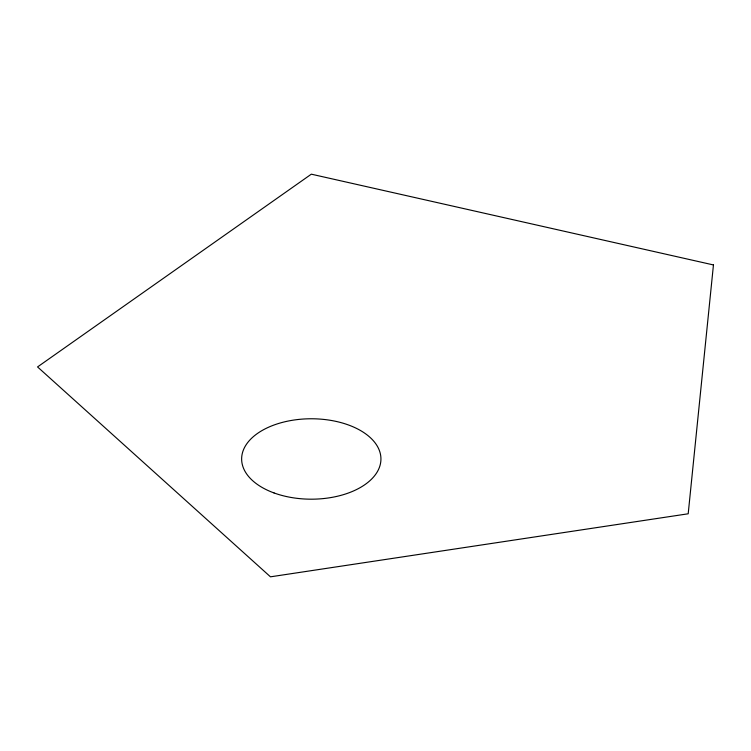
<?xml version="1.0" encoding="UTF-8"?>
<svg xmlns="http://www.w3.org/2000/svg" width="751" height="751" viewBox="0 0 751 751"><rect width="100%" height="100%" fill="white"/><g stroke="black" fill="none" stroke-linecap="round" stroke-linejoin="round"><path stroke-width="1.13" d="M713.45 264.943L688.198 513.787L270.473 576.824L37.55 366.929L311.327 174.176L713.45 264.943M274.049 492.956A69.646 40.207 0 0 0 380.879 460.607A69.646 40.207 0 0 0 278.95 423.367A69.646 40.207 0 0 0 274.049 492.956"/></g></svg>
